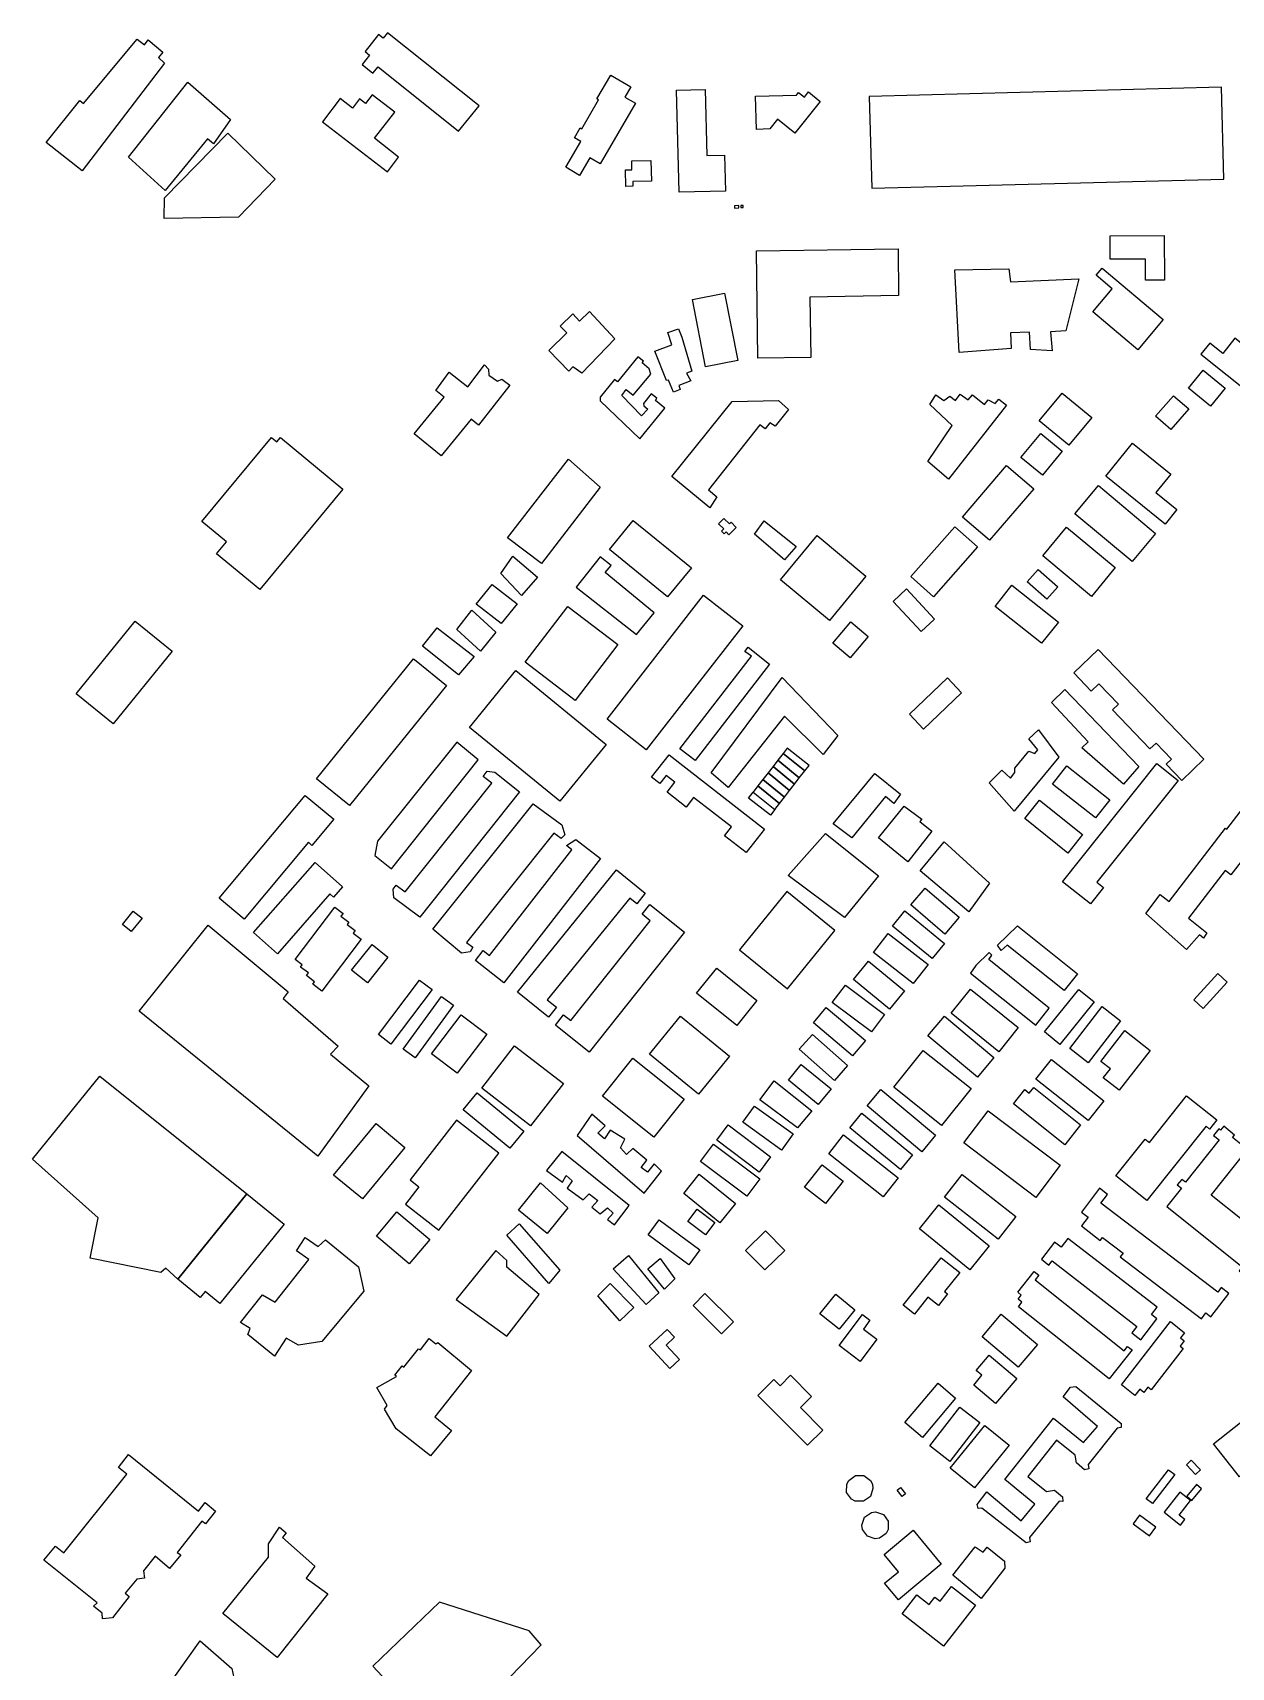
# Model space of a CAD drawing. Header units: metres. Extents: x -118 to 4032, y -3666 to 171.
# Drawn here: x -52 to 733, y -1009 to 60 of the extents above; entities that cross this region are included whole.
import ezdxf

# ---------------------------------------------------------------- set-up
doc = ezdxf.new("R2010")
doc.units = ezdxf.units.M
doc.layers.add('CIVIL_BUILDING', color=6, linetype='Continuous')

msp = doc.modelspace()

# ---------------------------------------------------------------- linework, layer by layer
at = {"layer": 'CIVIL_BUILDING'}
for points in [[(16.5, 55.9), (21.3, 52.3), (23.7, 55.5), (33.3, 47.5), (30.5, 43.9), (34.5, 40.3), (-19.5, -30.1), (-43.1, -11.7), (-21.1, 15.9), (-18.7, 13.9), (16.5, 55.9)], [(240.3, 12.3), (180.5, 60.2), (177.6, 56.6), (174.6, 59.1), (165.7, 48), (168.7, 45.6), (163.8, 39.5), (170.9, 33.8), (174.3, 37.9), (226.9, -4.3), (240.3, 12.3)], [(326.5, 32.4), (339.6, 24.8), (335.7, 18.1), (342.7, 14.1), (319.7, -25.6), (312.8, -21.6), (306.1, -33.1), (297.1, -27.8), (306.9, -10.9), (302.7, -8.5), (306.5, -2), (307.6, -2.6), (318.6, 16.3), (317.5, 16.9), (326.5, 32.4)], [(49.7, 27.9), (77.7, 3.5), (66.5, -12.5), (62.5, -9.3), (34.9, -42.9), (10.9, -21.3), (49.7, 27.9)], [(389.5, -20.2), (401.1, -19.9), (401.7, -43.4), (371.4, -44.2), (369.6, 22.6), (388.3, 23.1), (389.5, -20.2)], [(421.2, 18.6), (448.1, 19.4), (449.5, 21.1), (453.3, 18.1), (455.9, 21.5), (463.7, 15.2), (447, -5.5), (435.7, 3.6), (430.7, -2.7), (421.9, -3), (421.2, 18.6)], [(497.4, -41.4), (727.9, -35.5), (726.4, 24.5), (495.8, 18.5), (497.4, -41.4)], [(137.8, 2), (180.3, -30.8), (187.7, -21.1), (171.8, -8.8), (185.1, 8.3), (170.4, 19.6), (166, 13.9), (162.1, 16.9), (157.5, 10.9), (149.5, 17.1), (137.8, 2)], [(75.8, -5.6), (106.8, -35.5), (82.8, -60.4), (34.2, -61.3), (34.4, -47.7), (75.8, -5.6)], [(352.8, -23.4), (353.1, -36.8), (340.9, -37.1), (341, -40.1), (336.5, -40.3), (336.2, -29.5), (340.4, -29.4), (340.3, -23.7), (352.8, -23.4)], [(407.6, -53), (407.6, -54.5), (410.4, -54.4), (410.3, -52.9), (407.6, -53)], [(411.7, -52.9), (411.7, -54.2), (413.3, -54.2), (413.2, -52.8), (411.7, -52.9)], [(688.9, -72.5), (689, -101.6), (676.6, -101.6), (676.6, -88), (653.4, -88), (653.4, -72.7), (688.9, -72.5)], [(514.6, -81.1), (515, -111.8), (456.9, -112.7), (457.5, -152.2), (422.9, -152.7), (421.9, -82.5), (514.6, -81.1)], [(633, -100.7), (624.4, -134.9), (614.3, -135.4), (615.5, -147.9), (601.3, -147), (600.7, -135.6), (588.2, -136.1), (588.6, -146.3), (554.6, -149), (551.8, -95), (587.2, -94.3), (588.2, -102.8), (633, -100.7)], [(648.2, -93.8), (688.2, -127.5), (671.5, -147.2), (642.1, -122.4), (654.8, -107.3), (644.3, -98.4), (648.2, -93.8)], [(401, -110.1), (409.7, -154.2), (388.6, -158.4), (380, -114.3), (401, -110.1)], [(312.6, -122.1), (329.1, -140.1), (307.5, -162.6), (301.8, -158.4), (299, -161.2), (285.9, -147.6), (297.8, -136.2), (293.5, -131.8), (301.7, -123.8), (306.1, -128.4), (312.6, -122.1)], [(373, -139), (379.6, -161.1), (376.1, -162.4), (379, -167.6), (371.2, -170.6), (371.9, -173.1), (367.5, -175), (364.3, -167), (363, -167.4), (355.3, -148.2), (366.5, -143.9), (363.9, -135.9), (370.8, -133.4), (373, -139)], [(712.7, -150.1), (747.3, -177.6), (761, -160.3), (735, -139.7), (727.1, -149.6), (718.6, -142.8), (712.7, -150.1)], [(260.5, -170.3), (239.9, -196.6), (235.1, -192.7), (215.5, -216.6), (197.9, -202.2), (217.5, -178.3), (212.1, -173.9), (220.8, -161.9), (232.9, -171.4), (243.8, -157.1), (246.6, -159.9), (246.8, -163.9), (252.4, -167.7), (255.3, -166.4), (260.5, -170.3)], [(319.7, -180.5), (345.5, -205.4), (361.9, -185.3), (355.8, -180.3), (356.6, -178.8), (353, -176), (347.9, -182.4), (348.1, -183.9), (350.7, -186), (346.6, -190.5), (333.7, -177.1), (336.6, -173.1), (341.2, -176.8), (352.8, -163.1), (351.7, -159.7), (347.2, -155.8), (348, -154.6), (344.2, -151.8), (331, -168.1), (328.9, -166.6), (319.7, -178.3), (319.7, -180.5)], [(714.4, -160.6), (728.8, -172.3), (719.1, -184.1), (704.8, -172.4), (714.4, -160.6)], [(442.8, -186.3), (434.1, -197.2), (430.6, -195.1), (427.6, -198.9), (424.1, -196.4), (390.5, -238.9), (395.9, -243.3), (391.5, -250.7), (366.6, -230.1), (406, -181.1), (436.4, -180.4), (442.8, -186.3)], [(585.7, -183.5), (547.7, -231.9), (534.1, -220.3), (550.1, -196.7), (535.3, -183.1), (539.3, -176.7), (544.5, -180.3), (548.5, -177.5), (552.1, -180.3), (555.3, -176.3), (560.5, -179.9), (563.3, -176.7), (571.3, -183.1), (573.7, -179.9), (578.1, -182.3), (580.5, -179.5), (585.7, -183.5)], [(622, -175.5), (641.4, -191.6), (626.5, -209.7), (607, -193.6), (622, -175.5)], [(694.9, -177.3), (704.9, -185.9), (693.2, -199.4), (683.2, -190.7), (694.9, -177.3)], [(608, -201.9), (622.1, -213.5), (609.1, -229.2), (595, -217.6), (608, -201.9)], [(110.3, -204.6), (151.1, -238.4), (96.8, -304.1), (68.4, -280.6), (74.9, -272.8), (58.9, -259.6), (104.4, -204.6), (107.9, -207.5), (110.3, -204.6)], [(668.1, -208.3), (693.1, -228.6), (683.4, -240.5), (697.2, -251.7), (689.4, -261.2), (650.7, -229.8), (668.1, -208.3)], [(298.9, -218.7), (319.7, -237.1), (281.3, -287.1), (258.9, -270.3), (298.9, -218.7)], [(585.7, -222.9), (603.4, -238.1), (574.4, -271.8), (556.7, -256.6), (585.7, -222.9)], [(645.8, -236.1), (683.2, -267.3), (667.8, -285.7), (630.4, -254.5), (645.8, -236.1)], [(341.3, -258.8), (379.3, -289.8), (363.7, -308.9), (325.8, -277.8), (341.3, -258.8)], [(400.6, -257.6), (404.2, -261.1), (405.3, -260), (408.6, -263.4), (403.8, -268.2), (402, -266.4), (400.8, -267.6), (399, -265.9), (400.5, -264.4), (397.1, -261.1), (400.6, -257.6)], [(427, -259), (447.8, -275.8), (440.2, -284.6), (420.6, -267.8), (427, -259)], [(551.8, -263), (566.7, -276.2), (537.8, -308.8), (522.9, -295.5), (551.8, -263)], [(624.9, -263.3), (656.8, -289.7), (641.3, -308.5), (609.3, -282.1), (624.9, -263.3)], [(461.7, -268.8), (493.6, -295.3), (469.7, -324.2), (437.7, -297.7), (461.7, -268.8)], [(262.5, -282.3), (278.5, -295.9), (268.1, -307.9), (254.5, -293.5), (262.5, -282.3)], [(303.9, -302.4), (343.4, -333.5), (354.9, -319.4), (322.9, -293), (326.7, -288.3), (319.5, -282.6), (303.9, -302.4)], [(606.4, -290.9), (619.2, -302.2), (612, -310.4), (599.2, -299), (606.4, -290.9)], [(248.9, -300.7), (265.3, -313.5), (254.7, -326.3), (238.4, -313.7), (248.9, -300.7)], [(387.2, -307.8), (413, -327.8), (349.8, -408.9), (324.1, -388.9), (387.2, -307.8)], [(520.2, -303.7), (538.5, -323.4), (529.8, -331.5), (511.5, -311.8), (520.2, -303.7)], [(589.1, -301.3), (619.6, -325.4), (608.6, -339.2), (578.2, -315.1), (589.1, -301.3)], [(235.7, -317.5), (251.3, -331.9), (241.3, -344.3), (225.7, -330.3), (235.7, -317.5)], [(298.4, -315.1), (331.1, -340), (303.2, -376.6), (270.5, -351.6), (298.4, -315.1)], [(15.2, -324.7), (39.4, -344.3), (0.8, -391.9), (-23.4, -372.2), (15.2, -324.7)], [(213, -329.1), (237.2, -347.8), (226.8, -359.9), (203.4, -341.2), (213, -329.1)], [(483.7, -325.2), (495.1, -334.8), (483.2, -348.8), (471.9, -339.2), (483.7, -325.2)], [(416.4, -341.7), (430.5, -352.8), (381.8, -415.9), (371.8, -408.2), (418.6, -347.7), (414.3, -344.5), (416.4, -341.7)], [(199.1, -350.6), (219.1, -366.8), (155.5, -445.4), (133.9, -427.9), (197.5, -349.3), (199.1, -350.6)], [(693.6, -415), (683.5, -404.5), (679.5, -408.3), (655, -382.8), (658.9, -379.1), (646, -365.7), (641, -370.5), (629.6, -358.6), (645.6, -343.2), (714.8, -415.1), (700.3, -429), (690.1, -418.3), (693.6, -415)], [(264.4, -357), (323.6, -405.5), (293.2, -442.6), (234, -394.2), (264.4, -357)], [(475.1, -399.6), (465.5, -412), (440.3, -386.8), (403.5, -433.6), (392.3, -424), (438.7, -361.6), (475.1, -399.6)], [(546.9, -361.9), (556.2, -371.6), (531.3, -395.4), (522, -385.6), (546.9, -361.9)], [(623.7, -369.5), (672.2, -419.8), (662.2, -431.4), (634.9, -407.7), (639.1, -403.6), (615, -378), (623.7, -369.5)], [(225.7, -403.8), (173.9, -468.6), (172.1, -478), (183, -486.8), (239.8, -415.5), (225.7, -403.8)], [(606.6, -395.8), (619.8, -413.8), (590.6, -449), (574.2, -430.6), (582.6, -422.2), (588.2, -427.4), (591, -423.8), (591, -421), (600.2, -409.8), (604.2, -411.4), (606.2, -409), (600.2, -401.8), (606.6, -395.8)], [(364.8, -412.2), (427.1, -460.8), (415.2, -476.1), (401, -465.1), (405.5, -459.3), (380.8, -440.1), (375.9, -446.4), (363.4, -436.6), (368.5, -430.1), (362.8, -425.6), (358.6, -431), (353.3, -426.9), (364.8, -412.2)], [(449.9, -427.3), (436, -415.6), (432.8, -419.8), (446.8, -431.3), (449.9, -427.3)], [(449.9, -427.3), (453.6, -422.6), (439.3, -411.4), (436, -415.6), (449.9, -427.3)], [(453.6, -422.6), (456.4, -419.1), (442, -407.9), (439.3, -411.4), (453.6, -422.6)], [(266.9, -436.3), (201.5, -518.3), (184.5, -505.8), (184, -500), (186.1, -497.4), (191.9, -501.8), (248.7, -430.8), (243.1, -426.4), (245.6, -422.9), (250.6, -423.5), (266.9, -436.3)], [(440.2, -439.9), (443.6, -435.5), (429.5, -424), (426.1, -428.3), (440.2, -439.9)], [(443.6, -435.5), (446.8, -431.3), (432.8, -419.8), (429.5, -424), (443.6, -435.5)], [(499.4, -424.5), (516.3, -438), (511.8, -444), (506.3, -439.4), (484.3, -466.4), (472.2, -457.3), (499.4, -424.5)], [(625.1, -419.4), (653.2, -441.6), (643.9, -453.5), (615.8, -431.3), (625.1, -419.4)], [(644.8, -495.5), (649.1, -498.9), (640.5, -509.7), (622.3, -495.2), (684, -417.9), (697.9, -429), (644.8, -495.5)], [(419.7, -436.6), (433.9, -447.9), (431, -451.7), (416.6, -440.5), (419.7, -436.6)], [(437, -444), (422.9, -432.4), (419.7, -436.6), (433.9, -447.9), (437, -444)], [(437, -444), (440.2, -439.9), (426.1, -428.3), (422.9, -432.4), (437, -444)], [(126.6, -438.7), (145.3, -454.3), (130.9, -471.4), (128.6, -469.4), (86.6, -519.6), (70.2, -505.9), (126.6, -438.7)], [(275.7, -444.3), (294.6, -457.9), (296.5, -464.5), (294.1, -467), (289.2, -463.4), (232, -534.9), (236.2, -538), (234.6, -541.1), (228.9, -541.9), (210.1, -526.3), (275.7, -444.3)], [(518.7, -445.7), (530.2, -454.2), (528.9, -455.9), (536.8, -462.2), (520.9, -482.1), (501.8, -466.4), (518.7, -445.7)], [(607.3, -441.8), (635.4, -464.4), (625.8, -476.5), (597.6, -453.9), (607.3, -441.8)], [(742.9, -443.9), (753, -451.7), (741.6, -466.6), (747.5, -471.2), (732.5, -490.6), (728.8, -487.8), (704.7, -519.1), (716.7, -528.7), (714.5, -532.1), (711.9, -530), (703.5, -539.6), (676.7, -515.9), (686.1, -503.6), (692, -508.1), (728.9, -460.1), (729.9, -460.8), (742.9, -443.9)], [(319.9, -480), (256.6, -561.3), (237.9, -546.7), (243.1, -540.2), (247.2, -543.4), (301, -474.4), (297.5, -471.6), (303.6, -467.6), (319.9, -480)], [(467.2, -463.6), (501.7, -491.3), (479.5, -518.7), (442.7, -491.1), (467.2, -463.6)], [(544.8, -469.1), (574.5, -496.2), (561, -514.9), (529, -488.1), (544.8, -469.1)], [(133, -482.7), (151, -498.6), (145.1, -505.3), (142.7, -503.2), (108.3, -542.3), (92.6, -528.5), (133, -482.7)], [(285.7, -583.8), (265.5, -567.4), (330.4, -487.5), (349.1, -502.7), (343.5, -509.6), (339.1, -505.9), (285, -572.4), (291, -577.3), (285.7, -583.8)], [(410.8, -539.8), (442.2, -565.2), (473.2, -527), (441.9, -501.6), (410.8, -539.8)], [(532.4, -499.4), (554.6, -518.4), (545.2, -529.4), (523, -510.4), (532.4, -499.4)], [(145.9, -511.8), (151.3, -515.9), (149.9, -517.8), (155.1, -521.7), (154, -523.2), (159.2, -527.1), (157.9, -528.8), (163.2, -532.8), (137.4, -566.8), (131.5, -562.3), (132.7, -560.6), (127.4, -556.6), (128.6, -554.9), (123.5, -551), (124.6, -549.5), (120, -546), (145.9, -511.8)], [(352.1, -510.2), (374.9, -528.3), (312.5, -606.6), (290.4, -589), (295.7, -582.2), (300.3, -585.9), (352.3, -520.7), (347, -516.5), (352.1, -510.2)], [(19.7, -519.1), (12.7, -527.8), (6.9, -523.1), (13.9, -514.4), (19.7, -519.1)], [(63, -523.6), (115.4, -567.2), (112.2, -571.6), (148, -602.8), (143, -608), (168.2, -628.8), (134.8, -674.8), (17.9, -579.8), (63, -523.6)], [(519.1, -514.3), (545, -535.6), (536.9, -545.5), (511, -524.2), (519.1, -514.3)], [(508.2, -529), (534.3, -549.4), (524.6, -561.7), (498.6, -541.4), (508.2, -529)], [(592.8, -524.1), (632.1, -555.5), (623.3, -566.3), (586.1, -536.8), (582.1, -540.1), (579.6, -536.8), (592.8, -524.1)], [(170.3, -536.3), (180.6, -544.5), (167.2, -561.4), (156.8, -553.1), (170.3, -536.3)], [(562.1, -555), (604.7, -589.1), (613.5, -578), (574.1, -546.1), (576.1, -543.3), (574.3, -541.6), (565.5, -550), (562.1, -555)], [(395.9, -551.8), (422.1, -572.8), (409, -589.2), (382.7, -568.1), (395.9, -551.8)], [(495.2, -547.2), (518.8, -566.6), (509.1, -578.6), (485.4, -559.2), (495.2, -547.2)], [(724, -555.3), (730.1, -560.9), (714.4, -578.2), (708.2, -572.5), (724, -555.3)], [(201.4, -559.5), (209.6, -565.7), (182.6, -601.4), (174.4, -595.1), (201.4, -559.5)], [(480.1, -562.8), (505.7, -582.1), (497.2, -593.4), (471.5, -574.1), (480.1, -562.8)], [(562, -565.5), (593.3, -590.6), (580.6, -606.4), (549.3, -581.2), (562, -565.5)], [(633, -565.7), (643, -573.7), (620.4, -601.6), (610.5, -593.5), (633, -565.7)], [(215.8, -570.2), (223.6, -575.9), (198.5, -610.4), (190.6, -604.7), (215.8, -570.2)], [(467.6, -577.4), (493.2, -599), (484.8, -609), (459.2, -587.4), (467.6, -577.4)], [(648.2, -576.9), (660.3, -586.3), (639.1, -613.6), (627, -604.2), (648.2, -576.9)], [(228.6, -582.2), (245.4, -595), (226.1, -620.5), (209.2, -607.8), (228.6, -582.2)], [(372.3, -583.2), (404.2, -609.3), (383.9, -634.2), (352, -608.1), (372.3, -583.2)], [(545, -583.1), (577.4, -610.1), (566.6, -623.1), (534.2, -596.1), (545, -583.1)], [(458.5, -595.1), (481.5, -615.5), (472.9, -625.2), (449.9, -604.7), (458.5, -595.1)], [(663, -592.6), (679.7, -605.6), (659.4, -631.6), (648.9, -623.4), (653.6, -617.5), (647.4, -612.7), (663, -592.6)], [(263.5, -602.5), (295.5, -627.1), (274.1, -654.8), (242.2, -630.2), (263.5, -602.5)], [(531.1, -605.5), (562.5, -630.5), (543.1, -654.7), (511.8, -629.7), (531.1, -605.5)], [(340.9, -610.7), (374.5, -637.5), (354.8, -662.3), (321.2, -635.5), (340.9, -610.7)], [(451.2, -614.8), (470.8, -630.7), (462.4, -641), (442.9, -625.1), (451.2, -614.8)], [(615, -611.4), (649.2, -638.6), (639, -651.4), (604.8, -624.3), (615, -611.4)], [(-7.9, -622.3), (88.4, -699.4), (43.1, -755.2), (35.2, -748.1), (32.1, -750.9), (-14.3, -741.5), (-9.1, -715.1), (-51.9, -676.7), (-7.9, -622.3)], [(433.4, -625.4), (458.2, -645.1), (448.8, -656.3), (424.1, -637.8), (433.4, -625.4)], [(603.4, -629.9), (634.1, -654.2), (623.8, -667.3), (590.1, -640.6), (597.6, -631.1), (600.5, -633.5), (603.4, -629.9)], [(239, -633.2), (269.6, -658.3), (260.5, -669.5), (229.9, -644.4), (239, -633.2)], [(503.3, -631.1), (539.1, -661.1), (530.1, -671.9), (494.3, -641.9), (503.3, -631.1)], [(657.2, -687.7), (676.4, -663.6), (679.1, -665.8), (703.5, -635.2), (723.2, -650.9), (718.4, -657), (716.2, -655.2), (677.5, -703.8), (657.2, -687.7)], [(214.1, -723.1), (253.2, -672.8), (225.5, -651.2), (195.2, -690.2), (201, -694.7), (192.2, -706.1), (214.1, -723.1)], [(304.5, -661.3), (348.5, -698.9), (359.7, -684.5), (354.9, -679.7), (350.5, -685.3), (346.5, -682.1), (350.1, -677.3), (340.9, -669.7), (336.9, -673.7), (332.9, -669.3), (335.7, -663.7), (326.1, -657.7), (322.5, -663.3), (318.1, -659.7), (322.9, -654.9), (314.1, -647.3), (304.5, -661.3)], [(420.7, -642), (445.9, -660.2), (438.3, -670.8), (413.1, -652.6), (420.7, -642)], [(491, -646.7), (524, -673.8), (516.2, -683.4), (483.1, -656.2), (491, -646.7)], [(573.7, -645), (620.7, -680.6), (604.7, -701.7), (557.7, -666), (573.7, -645)], [(172.9, -653.4), (191.8, -669), (164, -702.7), (145.1, -687.1), (172.9, -653.4)], [(403.4, -654.3), (431.1, -675.2), (423.6, -685.1), (395.9, -664.2), (403.4, -654.3)], [(479, -660.7), (514.6, -689), (504.8, -701.3), (469.2, -673.1), (479, -660.7)], [(724.7, -664.1), (702.7, -691.8), (700.3, -689.9), (697.4, -693.5), (700.1, -695.6), (690.5, -707.6), (739.9, -747.1), (737.8, -749.7), (743.1, -753.9), (760.1, -732.5), (719.6, -700.2), (743.4, -670.3), (733.6, -662.5), (734.9, -660.9), (727.8, -655.2), (725.7, -657.8), (724.6, -656.9), (721.1, -661.2), (724.7, -664.1)], [(338.5, -706.9), (294.5, -671.7), (284.5, -684.1), (294.9, -691.7), (297.3, -687.3), (301.3, -690.9), (298.1, -695.7), (308.5, -703.3), (312.5, -699.3), (318.1, -703.7), (314.1, -708.1), (319.7, -712.5), (324.5, -708.5), (328.1, -712.1), (324.5, -716.1), (328.9, -719.7), (338.5, -706.9)], [(393.8, -666.9), (424.1, -689.6), (415.6, -700.9), (385.3, -678.2), (393.8, -666.9)], [(464.9, -680.3), (478.6, -691), (467.1, -705.8), (453.4, -695.1), (464.9, -680.3)], [(280.5, -692.1), (298.5, -708.5), (284.9, -725.3), (266.1, -710.1), (280.5, -692.1)], [(384.5, -686.6), (408.1, -705.8), (397.9, -718.4), (374.3, -699.2), (384.5, -686.6)], [(556.6, -686.7), (591.8, -714.3), (580.2, -729.1), (545, -701.5), (556.6, -686.7)], [(88.4, -699.4), (112.7, -719.2), (70.6, -771.1), (61, -763.3), (57.8, -767.2), (43.1, -755.2), (88.4, -699.4)], [(731.1, -764.5), (726.1, -760.7), (723.9, -763.7), (647.4, -705.4), (651.7, -699.8), (646.4, -695.7), (634.6, -711.3), (639.1, -714.7), (634.7, -720.4), (647, -729.8), (648.4, -728), (661.9, -738.2), (660.1, -740.6), (713.2, -781.1), (716, -777.3), (719.4, -779.8), (731.1, -764.5)], [(186.6, -711.2), (208, -729.3), (194.5, -745.2), (173.2, -727.1), (186.6, -711.2)], [(358.2, -716.4), (384.8, -736), (377.7, -745.8), (351, -726.1), (358.2, -716.4)], [(383.2, -709.3), (394.7, -718.2), (388.5, -726.3), (376.9, -717.4), (383.2, -709.3)], [(541.3, -706.6), (574.2, -733.3), (561.5, -749), (528.6, -722.3), (541.3, -706.6)], [(266.5, -718.9), (293.3, -749.3), (286.1, -758.1), (258.5, -726.5), (266.5, -718.9)], [(427.8, -723.6), (440.4, -736.4), (427.4, -749.2), (414.8, -736.4), (427.8, -723.6)], [(139.7, -729.5), (161.3, -747.1), (164.9, -763.1), (137.3, -795.9), (122.1, -798.3), (114.1, -793.9), (106.5, -805.5), (88.9, -791.5), (90.5, -787.5), (84.1, -783.5), (98.5, -765.5), (106.9, -770.3), (128.9, -742.3), (120.9, -736.7), (126.5, -727.9), (134.9, -733.9), (139.7, -729.5)], [(225.3, -768.5), (258.5, -792.5), (279.7, -765.3), (258.5, -747.3), (258.5, -742.9), (251.3, -736.5), (225.3, -768.5)], [(615.4, -743.3), (670.9, -786.1), (667.7, -790.2), (673.6, -794.8), (684.1, -781.1), (680.6, -778.3), (684.2, -773.6), (625.7, -728.6), (621.4, -734.3), (617, -730.9), (608.4, -742.1), (613.4, -746), (615.4, -743.3)], [(338.1, -739.7), (358.1, -764.1), (349.7, -771.7), (328.1, -748.5), (338.1, -739.7)], [(358.9, -741.7), (368.5, -754.9), (361.7, -761.7), (350.9, -748.5), (358.9, -741.7)], [(542.8, -741.2), (555, -750.9), (545.1, -763.3), (547, -764.9), (541.1, -772.4), (534.2, -766.9), (525.3, -778.1), (518, -772.3), (542.8, -741.2)], [(326.1, -758.1), (341.7, -773.7), (332.5, -782.5), (318.1, -766.1), (326.1, -758.1)], [(604.3, -755.7), (662.7, -802.1), (664.9, -799.2), (667.8, -801.4), (652.8, -820.3), (593.4, -773.2), (595.7, -770.3), (593.2, -768.3), (595.3, -765.6), (593, -763.7), (603.8, -750.1), (606.8, -752.5), (604.3, -755.7)], [(388.2, -764.6), (406.8, -783.2), (399, -791), (380.4, -772.4), (388.2, -764.6)], [(473.8, -765), (486.4, -775.3), (476, -788), (463.4, -777.8), (473.8, -765)], [(491.3, -778.4), (496.2, -782.1), (492, -787.8), (500.8, -794.4), (489.8, -809.1), (476, -798.7), (491.3, -778.4)], [(582.2, -778), (605.8, -797.9), (593.3, -812.8), (569.7, -792.9), (582.2, -778)], [(362.8, -798.3), (371.5, -807.8), (365.1, -813.7), (351.6, -799.1), (363.5, -788.2), (368.2, -793.2), (362.8, -798.3)], [(692.9, -783), (702.1, -790.2), (699.5, -793.6), (701.9, -795.5), (699.2, -799), (701.2, -800.6), (680.3, -827.6), (678.2, -825.9), (675.6, -829.3), (672.9, -827.2), (669.7, -831.2), (660.9, -824.4), (692.9, -783)], [(207.6, -794), (212.1, -797.6), (213.3, -796.7), (235.3, -815), (211.3, -845.2), (222.3, -854.3), (208.6, -870.8), (186.1, -853.1), (178.5, -840.2), (180.2, -837.8), (173.4, -826.1), (186.2, -818.9), (185.3, -817.9), (190.1, -811.9), (191.1, -812.8), (200.6, -800.7), (202, -801.5), (207.6, -794)], [(574.3, -804.9), (592.3, -820.1), (578.3, -836.5), (564.2, -824.5), (569.5, -818.1), (565.8, -815), (574.3, -804.9)], [(422.8, -831.2), (455.3, -863.9), (465.4, -853.9), (450.7, -839.1), (458, -831.9), (444.2, -818.1), (437.4, -824.9), (433.3, -820.8), (422.8, -831.2)], [(540.8, -823.2), (552.3, -833), (530.7, -858.8), (519.1, -849), (540.8, -823.2)], [(630.9, -825.5), (660.6, -849.7), (660.7, -852.2), (658, -852.6), (639.1, -876.5), (639.4, -879.3), (636.7, -879.9), (631.4, -875.3), (630.5, -870.3), (618.4, -860.6), (599.5, -884.3), (611.7, -894), (617, -893.3), (622.2, -897.5), (622.5, -900.7), (620, -900.4), (600.7, -924.3), (601.1, -927.1), (598.5, -927.6), (569.5, -905.1), (567, -905.2), (566.3, -902.6), (572.7, -894.4), (595.2, -913.3), (604.1, -902.4), (584.5, -886.2), (616.4, -846.2), (636.1, -862.1), (645.1, -851.5), (622.6, -832.2), (627.4, -825.9), (630.9, -825.5)], [(747.8, -830.6), (749.1, -829.6), (779.5, -868.4), (754, -888.5), (748.9, -881), (744.2, -880.3), (738.2, -884.5), (721.1, -862.9), (753.3, -837.5), (747.8, -830.6)], [(555, -839), (568.1, -849), (548.5, -874.4), (535.5, -864.3), (555, -839)], [(571.4, -850.9), (587.3, -863.7), (564.7, -891.7), (548.8, -878.9), (571.4, -850.9)], [(10.9, -870), (56.7, -906.9), (61.1, -901.4), (67.9, -906.9), (61.2, -915.3), (58.8, -913.5), (42.8, -934.1), (45, -935.5), (37.7, -944.5), (28.3, -936.5), (20.6, -946.1), (21.3, -950.8), (16.2, -951.5), (8.6, -960.6), (11.3, -962.8), (0.4, -976.7), (-6.2, -977.3), (-6.4, -973.7), (-12.1, -969.1), (-9.7, -967), (-44.5, -939), (-37, -929.8), (-31.5, -934.2), (9.8, -882.8), (4.2, -878.3), (10.9, -870)], [(703.4, -876.6), (709.4, -882.9), (712.5, -880), (706.5, -873.6), (703.4, -876.6)], [(497.8, -889.4), (498.2, -892.2), (496.5, -897.4), (492, -900.5), (486.6, -900.5), (484.1, -899.2), (480.9, -894.8), (481, -889.3), (482.3, -886.8), (486.7, -883.7), (492.2, -883.7), (496.6, -887), (497.8, -889.4)], [(695.7, -883), (681.1, -902), (677, -898.9), (691.6, -879.9), (695.7, -883)], [(516.1, -891.5), (519.5, -895.7), (517.3, -897.4), (514, -893.3), (516.1, -891.5)], [(699, -894.6), (688.8, -907.6), (699.6, -916.1), (702.4, -912.5), (698.6, -909.5), (706, -900), (699, -894.6)], [(709.9, -889.5), (703.6, -897.1), (706.9, -899.9), (713.2, -892.3), (709.9, -889.5)], [(508.2, -913.6), (508.2, -919), (506.9, -921.5), (502.5, -924.7), (499.7, -925.1), (494.6, -923.3), (491.4, -918.9), (491, -916.2), (492.7, -911), (497.2, -907.8), (499.9, -907.4), (505.1, -909.1), (508.2, -913.6)], [(141.3, -961.1), (108.1, -1002.7), (72.5, -973.9), (102.5, -937.1), (102.5, -928.3), (109.7, -917.5), (114.1, -921.1), (111.7, -924.3), (132.8, -943), (127.2, -950.7), (141.3, -961.1)], [(524.5, -919.5), (542.9, -941.7), (514.9, -965), (505.8, -954.1), (514.9, -946.6), (505.5, -935.3), (524.5, -919.5)], [(672.7, -909.6), (668.5, -915.3), (679.2, -923.1), (683.4, -917.4), (672.7, -909.6)], [(584.5, -944.3), (569.1, -964.1), (550.4, -948.8), (565.1, -930.2), (570.3, -933.7), (572.9, -930.5), (584.2, -939.6), (584.5, -944.3)], [(549.6, -956.3), (565.2, -968.5), (544.3, -995.2), (517.4, -974.1), (527, -961.8), (534.9, -968), (538.7, -963.2), (542.1, -965.9), (549.6, -956.3)], [(214.5, -966.5), (170.7, -1008.3), (216.1, -1056.9), (243.2, -1030.8), (247.7, -1035), (263.5, -1020.4), (260.4, -1015.6), (280.9, -994.5), (273.2, -985.3), (214.5, -966.5)], [(82.1, -1029.1), (69.3, -1048.3), (42.1, -1026.3), (40.5, -1015.9), (57.7, -991.9), (78.5, -1009.9), (79.7, -1015.9), (74.9, -1022.7), (82.1, -1029.1)]]:
    msp.add_lwpolyline(points, close=True, dxfattribs=at)

doc.saveas('drawing.dxf')
